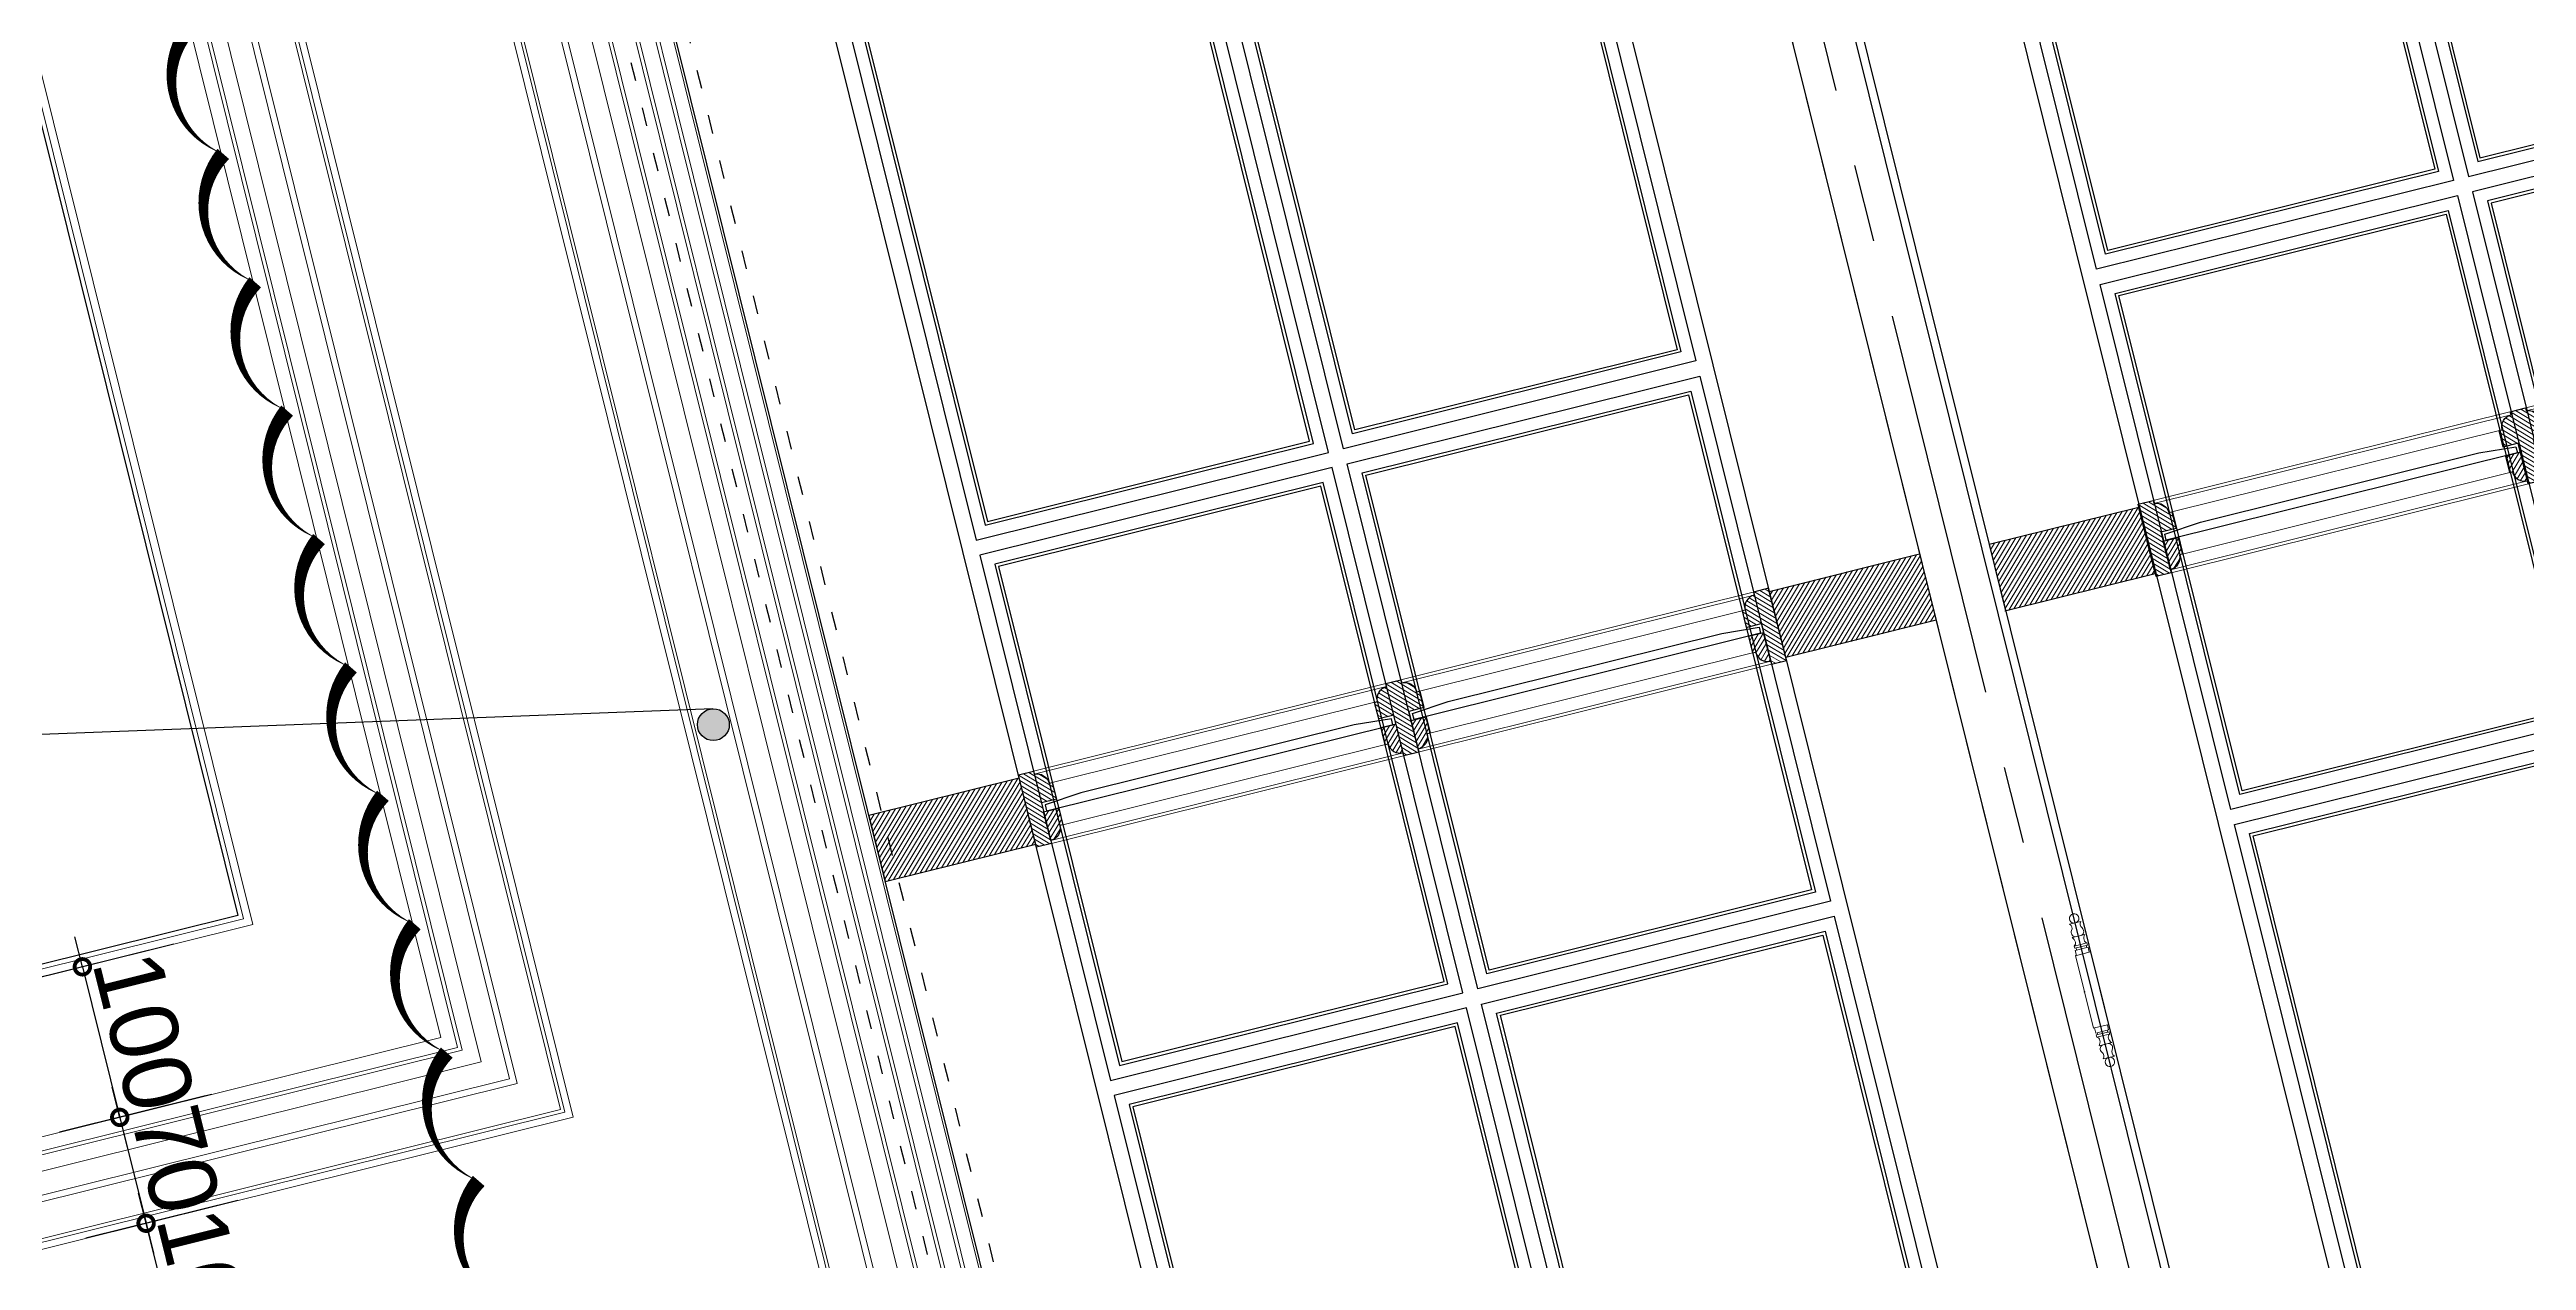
# Model space of a CAD drawing. Header units: inches. Extents: x 122939 to 389145, y 29603 to 574065.
# Drawn here: x 335618 to 337216, y 514250 to 515031 of the extents above; entities that cross this region are included whole.
import ezdxf

# ---------------------------------------------------------------- set-up
doc = ezdxf.new("R2010")
doc.units = ezdxf.units.IN
doc.header["$MEASUREMENT"] = 0
doc.linetypes.add('ACAD_ISO03W100', pattern=[30, 12, -18])
doc.linetypes.add('CENTER', pattern=[2, 1.25, -0.25, 0.25, -0.25])
for name, color, linetype in [('48-TITLE', 7, 'Continuous'), ('A-DIMESNION-1', 7, 'Continuous'), ('CQ PANEL DIMENSION', 1, 'Continuous'), ('CQ_callout', 34, 'Continuous'), ('hatch', 8, 'Continuous')]:
    doc.layers.add(name, color=color, linetype=linetype)
doc.layers.add('CQ gypsum 2', color=42, linetype='Continuous', lineweight=0)
doc.styles.get("Standard").update_dxf_attribs({"font": 'arial.ttf'})
doc.dimstyles.new('CQ Anno', dxfattribs={"dimscale": 40, "dimtxt": 2.2, "dimasz": 300, "dimexe": 1, "dimexo": 0.5, "dimgap": 0.5, "dimtad": 1, "dimrnd": 1, "dimdsep": 46, "dimtxsty": 'Standard', "dimblk": 'DOTSMALL', "dimcen": 0.0025, "dimdle": 0.5, "dimclrd": 8, "dimclre": 8, "dimclrt": 2, "dimazin": 2, "dimtfac": 1, "dimtix": 1, "dimtmove": 1, "dimatfit": 0, "dimfxl": 50, "dimtolj": 1, "dimtzin": 0, "dimlwd": -1, "dimarcsym": 1})
doc.dimstyles.get("Standard").update_dxf_attribs({"dimtxt": 0.18, "dimasz": 0.18, "dimexe": 0.18, "dimexo": 0.0625, "dimgap": 0.09, "dimtad": 0, "dimtih": 1, "dimtoh": 1, "dimdec": 4, "dimzin": 0, "dimdsep": 46, "dimtxsty": 'Standard', "dimcen": 0.09, "dimadec": 0, "dimazin": 0, "dimtfac": 1, "dimtdec": 4, "dimtofl": 0, "dimtmove": 0, "dimatfit": 3, "dimfxl": 1, "dimtolj": 1, "dimtzin": 0, "dimarcsym": 0})
pattern_1 = [(135, (0.4363, -3010.4238), (-1.76776695, -1.76776695), [])]
pattern_2 = [(135, (1.718, -3005.4238), (-1.76776695, -1.76776695), [])]
pattern_3 = [(135, (994.3506, -3005.4238), (-1.76776695, -1.76776695), [])]

# ---------------------------------------------------------------- blocks, each defined once
blk = doc.blocks.new('DOT')
at = {"layer": '48-TITLE'}
h = blk.add_hatch(color=256, dxfattribs=at)
h.dxf.hatch_style = 1
edge = h.paths.add_edge_path()
edge.add_arc((0, -1.03), 1.03, 0, 360)
blk.add_circle((0, -1.03), 1.03, dxfattribs=at)
blk = doc.blocks.new('_DotSmall')
at = {"color": 0, "linetype": 'ByBlock', "const_width": 0.5}
blk.add_lwpolyline([(-0.0625, 0, 1), (0.0625, 0, 1)], format="xyb", close=True, dxfattribs=at)
blk = doc.blocks.new('*D285')
at = {"layer": 'A-DIMESNION-1', "color": 8, "lineweight": -2, "ltscale": 0.05, "transparency": 16777216}
for p, q in [((336598.7, 519154.1), (331167.4, 517802.8)), ((334379.5, 512815.8), (332523.1, 512354))]:
    blk.add_line(p, q, dxfattribs=at)
at = {"layer": 'A-DIMESNION-1', "color": 8, "ltscale": 0.05, "transparency": 16777216}
blk.add_line((332564.3, 512353.9), (331203.8, 517822.2), dxfattribs=at)
at = {"layer": 'Defpoints', "color": 0, "linetype": 'Continuous', "ltscale": 0.05, "transparency": 16777216}
for p in [(336618.1, 519159, 0), (331206.2, 517812.5), (334398.9, 512820.7)]:
    blk.add_point(p, dxfattribs=at)
at = {"layer": 'A-DIMESNION-1', "color": 8, "linetype": 'Continuous', "ltscale": 0.05, "transparency": 16777216, "xscale": 20, "yscale": 20, "zscale": 20}
for p, rotation in [((331206.2, 517812.5), 103.9714232843947), ((332561.9, 512363.6), 283.9714232843947)]:
    blk.add_blockref('_DotSmall', p, dxfattribs=dict(at, rotation=rotation))
at = {"layer": 'A-DIMESNION-1', "color": 2, "linetype": 'Continuous', "ltscale": 0.05, "transparency": 16777216, "insert": (331911.7, 515094.9), "char_height": 44, "attachment_point": 5, "rotation": 283.9714}
blk.add_mtext('\\A1;5615', dxfattribs=at)
blk = doc.blocks.new('*D335')
at = {"layer": 'A-DIMESNION-1', "color": 8, "ltscale": 0.05, "transparency": 16777216}
for p, q in [((335680.5, 514274.3), (335675.7, 514293.7)), ((335704.7, 514177.2), (335680.5, 514274.3)), ((335704.7, 514177.2), (335709.5, 514157.8))]:
    blk.add_line(p, q, dxfattribs=at)
at = {"layer": 'A-DIMESNION-1', "color": 8, "lineweight": -2, "ltscale": 0.05, "transparency": 16777216}
for p, q in [((335739.7, 514289), (335641.7, 514264.6)), ((335763.8, 514191.9), (335665.8, 514167.6))]:
    blk.add_line(p, q, dxfattribs=at)
at = {"layer": 'Defpoints', "color": 0, "linetype": 'Continuous', "ltscale": 0.05, "transparency": 16777216}
for p in [(335759.1, 514293.8, 0), (335680.5, 514274.3), (335783.2, 514196.8, 0)]:
    blk.add_point(p, dxfattribs=at)
at = {"layer": 'A-DIMESNION-1', "color": 8, "linetype": 'Continuous', "ltscale": 0.05, "transparency": 16777216, "xscale": 20, "yscale": 20, "zscale": 20}
for p, rotation in [((335680.5, 514274.3), 283.9714232843946), ((335704.7, 514177.2), 103.9714232843946)]:
    blk.add_blockref('_DotSmall', p, dxfattribs=dict(at, rotation=rotation))
at = {"layer": 'A-DIMESNION-1', "color": 2, "linetype": 'Continuous', "ltscale": 0.05, "transparency": 16777216, "insert": (335720.2, 514232.6), "char_height": 44, "attachment_point": 5, "rotation": 283.9714}
blk.add_mtext('\\A1;100', dxfattribs=at)
blk = doc.blocks.new('*D340')
at = {"layer": 'A-DIMESNION-1', "color": 8, "lineweight": -2, "ltscale": 0.05, "transparency": 16777216}
for p, q in [((335718.8, 514356.4), (335624.7, 514333)), ((335739.7, 514289), (335641.7, 514264.6))]:
    blk.add_line(p, q, dxfattribs=at)
at = {"layer": 'A-DIMESNION-1', "color": 8, "ltscale": 0.05, "transparency": 16777216}
for p, q in [((335663.5, 514342.6), (335658.7, 514362)), ((335663.5, 514342.6), (335680.5, 514274.3)), ((335680.5, 514274.3), (335685.3, 514254.9))]:
    blk.add_line(p, q, dxfattribs=at)
at = {"layer": 'Defpoints', "color": 0, "linetype": 'Continuous', "ltscale": 0.05, "transparency": 16777216}
for p in [(335738.2, 514361.2), (335759.1, 514293.8, 0), (335680.5, 514274.3)]:
    blk.add_point(p, dxfattribs=at)
at = {"layer": 'A-DIMESNION-1', "color": 8, "linetype": 'Continuous', "ltscale": 0.05, "transparency": 16777216, "xscale": 20, "yscale": 20, "zscale": 20}
for p, rotation in [((335663.5, 514342.6), 283.9714232843947), ((335680.5, 514274.3), 103.9714232843947)]:
    blk.add_blockref('_DotSmall', p, dxfattribs=dict(at, rotation=rotation))
at = {"layer": 'A-DIMESNION-1', "color": 2, "linetype": 'Continuous', "ltscale": 0.05, "transparency": 16777216, "insert": (335699.6, 514315.3), "char_height": 44, "attachment_point": 5, "rotation": 283.9714}
blk.add_mtext('\\A1;70', dxfattribs=at)
blk = doc.blocks.new('*D345')
at = {"layer": 'A-DIMESNION-1', "color": 8, "lineweight": -2, "ltscale": 0.05, "transparency": 16777216}
for p, q in [((335698.5, 514454.4), (335600.5, 514430)), ((335722.7, 514357.4), (335624.7, 514333))]:
    blk.add_line(p, q, dxfattribs=at)
at = {"layer": 'A-DIMESNION-1', "color": 8, "ltscale": 0.05, "transparency": 16777216}
for p, q in [((335639.4, 514439.7), (335634.5, 514459.1)), ((335639.4, 514439.7), (335663.5, 514342.6)), ((335663.5, 514342.6), (335668.3, 514323.2))]:
    blk.add_line(p, q, dxfattribs=at)
at = {"layer": 'Defpoints', "color": 0, "linetype": 'Continuous', "ltscale": 0.05, "transparency": 16777216}
for p in [(335717.9, 514459.2, 0), (335742.1, 514362.2, 0), (335663.5, 514342.6)]:
    blk.add_point(p, dxfattribs=at)
at = {"layer": 'A-DIMESNION-1', "color": 8, "linetype": 'Continuous', "ltscale": 0.05, "transparency": 16777216, "xscale": 20, "yscale": 20, "zscale": 20}
for p, rotation in [((335639.4, 514439.7), 283.9714232843947), ((335663.5, 514342.6), 103.9714232843947)]:
    blk.add_blockref('_DotSmall', p, dxfattribs=dict(at, rotation=rotation))
at = {"layer": 'A-DIMESNION-1', "color": 2, "linetype": 'Continuous', "ltscale": 0.05, "transparency": 16777216, "insert": (335679, 514398), "char_height": 44, "attachment_point": 5, "rotation": 283.9714}
blk.add_mtext('\\A1;100', dxfattribs=at)
blk = doc.blocks.new('french door panel')
at = {"lineweight": 0}
h = blk.add_hatch(dxfattribs=at)
h.set_pattern_fill('ANSI31', color=8, scale=20)
h.set_pattern_definition([(45, (247.9363, -3010.4238), (-1.76776695, 1.76776695), [])])
edge = h.paths.add_edge_path()
edge.add_line((6499.2, 2850.1), (6499.2, 2877.1))
edge.add_line((6499.2, 2877.1), (6489.2, 2877.1))
edge.add_line((6489.2, 2877.1), (6489.2, 2888.1))
edge.add_line((6489.2, 2888.1), (6491.2, 2888.1))
edge.add_arc((6499.2, 2888.1), 8, 90, 180, ccw=False)
edge.add_line((6499.2, 2896.1), (6499.2, 2898.1))
edge.add_line((6499.2, 2898.1), (6509.2, 2898.1))
edge.add_line((6509.2, 2898.1), (6509.2, 2896.1))
edge.add_arc((6509.2, 2888.1), 8, 0, 90, ccw=False)
edge.add_line((6517.2, 2888.1), (6519.2, 2888.1))
edge.add_line((6519.2, 2888.1), (6519.2, 2877.1))
edge.add_line((6519.2, 2877.1), (6509.2, 2877.1))
edge.add_line((6509.2, 2877.1), (6509.2, 2850.1))
edge.add_line((6509.2, 2850.1), (6499.2, 2850.1))
h = blk.add_hatch(dxfattribs=at)
h.set_pattern_fill('ANSI31', color=8, scale=20)
h.set_pattern_definition([(45, (0.4363, -3010.4238), (-1.76776695, 1.76776695), [])])
h.paths.add_polyline_path([(6736.7, 2888.1), (6738.7, 2888.1, -0.414214), (6746.7, 2896.1), (6746.7, 2898.1), (6756.7, 2898.1), (6756.7, 2850.1), (6746.7, 2850.1), (6746.7, 2877.1), (6736.7, 2877.1)])
h = blk.add_hatch(dxfattribs=at)
h.set_pattern_fill('ANSI31', color=8, scale=20, angle=90)
h.set_pattern_definition(pattern_1)
edge = h.paths.add_edge_path()
edge.add_line((6856.7, 2852.1), (6756.7, 2852.1))
edge.add_line((6756.7, 2852.1), (6756.7, 2896.1))
edge.add_line((6756.7, 2896.1), (6856.2, 2896.1))
edge.add_line((6856.2, 2896.1), (6856.2, 2852.1))
h = blk.add_hatch(dxfattribs=at)
h.set_pattern_fill('ANSI31', color=8, scale=20, angle=90)
h.set_pattern_definition([(135, (247.9363, -3010.4238), (-1.76776695, -1.76776695), [])])
edge = h.paths.add_edge_path()
edge.add_line((6509.2, 2852.1), (6509.2, 2871.1))
edge.add_line((6509.2, 2871.1), (6519.2, 2871.1))
edge.add_line((6519.2, 2871.1), (6519.2, 2860.1))
edge.add_line((6519.2, 2860.1), (6517.2, 2860.1))
edge.add_arc((6509.2, 2860.1), 8, -90, 0, ccw=False)
h = blk.add_hatch(dxfattribs=at)
h.set_pattern_fill('ANSI31', color=8, scale=20, angle=90)
h.set_pattern_definition(pattern_1)
h.paths.add_polyline_path([(6736.7, 2871.1), (6746.7, 2871.1), (6746.7, 2852.1, -0.414214), (6738.7, 2860.1), (6736.7, 2860.1)])
at = {"color": 8, "lineweight": 0}
for p, q in [((6746.7, 2898.1), (6014.2, 2898.1)), ((6499.2, 2896.1), (6261.7, 2896.1)), ((6746.7, 2896.1), (6509.2, 2896.1)), ((6736.7, 2888.1), (6517.2, 2888.1)), ((6746.7, 2850.1), (6014.2, 2850.1)), ((6746.7, 2852.1), (6509.2, 2852.1)), ((6736.7, 2860.1), (6517.2, 2860.1))]:
    blk.add_line(p, q, dxfattribs=at)
at = {"color": 0, "lineweight": -2, "elevation": 0}
for points in [[(5903.7, 4229.2), (6856.2, 4229.2), (6856.2, 1662.2), (5903.7, 1662.2)], [(6003.7, 4129.2), (6756.2, 4129.2), (6756.2, 1964.3), (6003.7, 1964.3)], [(6261.2, 3400.9), (6498.7, 3400.9), (6498.7, 3051.7), (6261.2, 3051.7)], [(6269.2, 3392.9), (6490.7, 3392.9), (6490.7, 3059.7), (6269.2, 3059.7)], [(6271.2, 3390.9), (6488.7, 3390.9), (6488.7, 3061.7), (6271.2, 3061.7)], [(6746.2, 3400.9), (6508.7, 3400.9), (6508.7, 3051.7), (6746.2, 3051.7)], [(6738.2, 3392.9), (6516.7, 3392.9), (6516.7, 3059.7), (6738.2, 3059.7)], [(6736.2, 3390.9), (6518.7, 3390.9), (6518.7, 3061.7), (6736.2, 3061.7)], [(6261.2, 3041.7), (6498.7, 3041.7), (6498.7, 2692.6), (6261.2, 2692.6)], [(6746.2, 3041.7), (6508.7, 3041.7), (6508.7, 2692.6), (6746.2, 2692.6)], [(6269.2, 3033.7), (6490.7, 3033.7), (6490.7, 2700.6), (6269.2, 2700.6)], [(6271.2, 3031.7), (6488.7, 3031.7), (6488.7, 2702.6), (6271.2, 2702.6)], [(6738.2, 3033.7), (6516.7, 3033.7), (6516.7, 2700.6), (6738.2, 2700.6)], [(6736.2, 3031.7), (6518.7, 3031.7), (6518.7, 2702.6), (6736.2, 2702.6)], [(6746.2, 2682.6), (6508.7, 2682.6), (6508.7, 2333.4), (6746.2, 2333.4)], [(6738.2, 2674.6), (6516.7, 2674.6), (6516.7, 2341.4), (6738.2, 2341.4)], [(6736.2, 2672.6), (6518.7, 2672.6), (6518.7, 2343.4), (6736.2, 2343.4)]]:
    blk.add_lwpolyline(points, close=True, dxfattribs=at)
at = {"color": 8, "lineweight": -2}
blk.add_lwpolyline([(6509.2, 2850.1), (6509.2, 2877.1), (6519.2, 2877.1), (6519.2, 2888.1), (6517.2, 2888.1, 0.414214), (6509.2, 2896.1), (6509.2, 2898.1), (6499.2, 2898.1), (6499.2, 2896.1, 0.414214), (6491.2, 2888.1), (6489.2, 2888.1), (6489.2, 2877.1), (6499.2, 2877.1), (6499.2, 2850.1)], format="xyb", close=True, dxfattribs=at)
at = {"color": 8, "lineweight": -2, "elevation": 0}
for points in [[(6746.7, 2850.1), (6756.7, 2850.1), (6756.7, 2898.1), (6746.7, 2898.1), (6746.7, 2896.1, 0.414214), (6738.7, 2888.1), (6736.7, 2888.1), (6736.7, 2877.1), (6746.7, 2877.1), (6746.7, 2850.1)], [(6746.7, 2852.1), (6746.7, 2871.1), (6736.7, 2871.1), (6736.7, 2860.1), (6738.7, 2860.1, 0.414214), (6746.7, 2852.1, -1)]]:
    blk.add_lwpolyline(points, format="xyb", dxfattribs=at)
blk.add_lwpolyline([(6856.7, 2852.1), (6756.7, 2852.1), (6756.7, 2896.1), (6856.2, 2896.1), (6856.2, 2852.1)], dxfattribs=at)
at = {"color": 8, "elevation": 0}
blk.add_lwpolyline([(6535.4, 2877.2), (6511.2, 2875.2), (6511.2, 2871.2), (6744.7, 2871.2), (6744.7, 2875.2), (6720.4, 2877.2)], close=True, dxfattribs=at)
at = {"color": 8, "lineweight": -2}
blk.add_lwpolyline([(6509.2, 2852.1), (6509.2, 2871.1), (6519.2, 2871.1), (6519.2, 2860.1), (6517.2, 2860.1, -0.414214), (6509.2, 2852.1, 1)], format="xyb", dxfattribs=at)
blk = doc.blocks.new('french door fixed panel')
at = {"lineweight": 0}
h = blk.add_hatch(dxfattribs=at)
h.set_pattern_fill('ANSI31', color=8, scale=20, angle=90)
h.set_pattern_definition(pattern_2)
h.paths.add_polyline_path([(6901.2, 2857.1), (7001.2, 2857.1), (7001.2, 2901.1), (6901.2, 2901.1)])
h = blk.add_hatch(dxfattribs=at)
h.set_pattern_fill('ANSI31', color=8, scale=20)
h.set_pattern_definition([(45, (-0.3673, -3005.4238), (-1.76776695, 1.76776695), [])])
h.paths.add_polyline_path([(7021.1, 2893.1), (7019.1, 2893.1, 0.414214), (7011.1, 2901.1), (7011.1, 2903.1), (7001.1, 2903.1), (7001.1, 2855.1), (7011.1, 2855.1), (7011.1, 2882.1), (7021.1, 2882.1)])
h = blk.add_hatch(dxfattribs=at)
h.set_pattern_fill('ANSI31', color=8, scale=20)
h.set_pattern_definition([(45, (994.3506, -3005.4238), (-1.76776695, 1.76776695), [])])
edge = h.paths.add_edge_path()
edge.add_line((7245.6, 2855.1), (7245.6, 2882.1))
edge.add_line((7245.6, 2882.1), (7235.6, 2882.1))
edge.add_line((7235.6, 2882.1), (7235.6, 2893.1))
edge.add_line((7235.6, 2893.1), (7237.6, 2893.1))
edge.add_arc((7245.6, 2893.1), 8, 90, 180, ccw=False)
edge.add_line((7245.6, 2901.1), (7245.6, 2903.1))
edge.add_line((7245.6, 2903.1), (7255.6, 2903.1))
edge.add_line((7255.6, 2903.1), (7255.6, 2901.1))
edge.add_arc((7255.6, 2893.1), 8, 0, 90, ccw=False)
edge.add_line((7263.6, 2893.1), (7265.6, 2893.1))
edge.add_line((7265.6, 2893.1), (7265.6, 2882.1))
edge.add_line((7265.6, 2882.1), (7255.6, 2882.1))
edge.add_line((7255.6, 2882.1), (7255.6, 2855.1))
edge.add_line((7255.6, 2855.1), (7245.6, 2855.1))
h = blk.add_hatch(dxfattribs=at)
h.set_pattern_fill('ANSI31', color=8, scale=20)
h.set_pattern_definition([(45, (743.7012, -3005.4238), (-1.76776695, 1.76776695), [])])
h.paths.add_polyline_path([(7479.9, 2893.1), (7481.9, 2893.1, -0.414214), (7489.9, 2901.1), (7489.9, 2903.1), (7499.9, 2903.1), (7499.9, 2855.1), (7489.9, 2855.1), (7489.9, 2882.1), (7479.9, 2882.1)])
h = blk.add_hatch(dxfattribs=at)
h.set_pattern_fill('ANSI31', color=8, scale=20, angle=90)
h.set_pattern_definition(pattern_2)
h.paths.add_polyline_path([(7599.9, 2857.1), (7499.9, 2857.1), (7499.9, 2901.1), (7599.9, 2901.1)])
h = blk.add_hatch(dxfattribs=at)
h.set_pattern_fill('ANSI31', color=8, scale=20, angle=90)
h.set_pattern_definition([(135, (-0.3673, -3005.4238), (-1.76776695, -1.76776695), [])])
h.paths.add_polyline_path([(7021.1, 2876.1), (7011.1, 2876.1), (7011.1, 2857.1, 0.414214), (7019.1, 2865.1), (7021.1, 2865.1)])
h = blk.add_hatch(dxfattribs=at)
h.set_pattern_fill('ANSI31', color=8, scale=20, angle=90)
h.set_pattern_definition(pattern_3)
edge = h.paths.add_edge_path()
edge.add_line((7245.6, 2857.1), (7245.6, 2876.1))
edge.add_line((7245.6, 2876.1), (7235.6, 2876.1))
edge.add_line((7235.6, 2876.1), (7235.6, 2865.1))
edge.add_line((7235.6, 2865.1), (7237.6, 2865.1))
edge.add_arc((7245.6, 2865.1), 8, 180, 270)
h = blk.add_hatch(dxfattribs=at)
h.set_pattern_fill('ANSI31', color=8, scale=20, angle=90)
h.set_pattern_definition(pattern_3)
edge = h.paths.add_edge_path()
edge.add_line((7255.6, 2857.1), (7255.6, 2876.1))
edge.add_line((7255.6, 2876.1), (7265.6, 2876.1))
edge.add_line((7265.6, 2876.1), (7265.6, 2865.1))
edge.add_line((7265.6, 2865.1), (7263.6, 2865.1))
edge.add_arc((7255.6, 2865.1), 8, -90, 0, ccw=False)
h = blk.add_hatch(dxfattribs=at)
h.set_pattern_fill('ANSI31', color=8, scale=20, angle=90)
h.set_pattern_definition([(135, (743.7012, -3005.4238), (-1.76776695, -1.76776695), [])])
h.paths.add_polyline_path([(7479.9, 2876.1), (7489.9, 2876.1), (7489.9, 2857.1, -0.414214), (7481.9, 2865.1), (7479.9, 2865.1)])
at = {"color": 8, "lineweight": 0}
for p, q in [((7007.8, 2903.1), (7489.9, 2903.1)), ((7011.2, 2901.1), (7245.6, 2901.1)), ((7021.2, 2893.1), (7237.6, 2893.1)), ((7255.6, 2901.1), (7489.9, 2901.1)), ((7263.6, 2893.1), (7479.9, 2893.1)), ((7021.2, 2865.1), (7237.6, 2865.1)), ((7263.6, 2865.1), (7479.9, 2865.1)), ((7011.2, 2857.1), (7245.6, 2857.1)), ((7011.2, 2855.1), (7489.9, 2855.1)), ((7255.6, 2857.1), (7489.9, 2857.1))]:
    blk.add_line(p, q, dxfattribs=at)
at = {"color": 8, "lineweight": -2}
blk.add_line((7244.2, 2865.6), (7244.2, 2865.6), dxfattribs=at)
at = {"color": 0, "lineweight": -2, "elevation": 0}
for points in [[(7599.9, 4234.2), (6901.2, 4234.2), (6901.2, 1662.2), (7599.9, 1662.2)], [(7499.9, 4134.2), (7001.2, 4134.2), (7001.2, 1969.3), (7499.9, 1969.3)], [(7245.6, 3405.9), (7011.2, 3405.9), (7011.2, 3056.7), (7245.6, 3056.7)], [(7255.6, 3405.9), (7489.9, 3405.9), (7489.9, 3056.7), (7255.6, 3056.7)], [(7237.6, 3397.9), (7019.2, 3397.9), (7019.2, 3064.7), (7237.6, 3064.7)], [(7235.6, 3395.9), (7021.2, 3395.9), (7021.2, 3066.7), (7235.6, 3066.7)], [(7263.6, 3397.9), (7481.9, 3397.9), (7481.9, 3064.7), (7263.6, 3064.7)], [(7265.6, 3395.9), (7479.9, 3395.9), (7479.9, 3066.7), (7265.6, 3066.7)], [(7245.6, 3046.7), (7011.2, 3046.7), (7011.2, 2697.6), (7245.6, 2697.6)], [(7237.6, 3038.7), (7019.2, 3038.7), (7019.2, 2705.6), (7237.6, 2705.6)], [(7235.6, 3036.7), (7021.2, 3036.7), (7021.2, 2707.6), (7235.6, 2707.6)], [(7255.6, 3046.7), (7489.9, 3046.7), (7489.9, 2697.6), (7255.6, 2697.6)], [(7263.6, 3038.7), (7481.9, 3038.7), (7481.9, 2705.6), (7263.6, 2705.6)], [(7265.6, 3036.7), (7479.9, 3036.7), (7479.9, 2707.6), (7265.6, 2707.6)], [(7245.6, 2687.6), (7011.2, 2687.6), (7011.2, 2338.4), (7245.6, 2338.4)], [(7255.6, 2687.6), (7489.9, 2687.6), (7489.9, 2338.4), (7255.6, 2338.4)], [(7237.6, 2679.6), (7019.2, 2679.6), (7019.2, 2346.4), (7237.6, 2346.4)], [(7237.6, 2679.6), (7019.2, 2679.6), (7019.2, 2346.4), (7237.6, 2346.4)], [(7235.6, 2677.6), (7021.2, 2677.6), (7021.2, 2348.4), (7235.6, 2348.4)], [(7235.6, 2677.6), (7021.2, 2677.6), (7021.2, 2348.4), (7235.6, 2348.4)], [(7263.6, 2679.6), (7481.9, 2679.6), (7481.9, 2346.4), (7263.6, 2346.4)], [(7263.6, 2679.6), (7481.9, 2679.6), (7481.9, 2346.4), (7263.6, 2346.4)], [(7265.6, 2677.6), (7479.9, 2677.6), (7479.9, 2348.4), (7265.6, 2348.4)], [(7265.6, 2677.6), (7479.9, 2677.6), (7479.9, 2348.4), (7265.6, 2348.4)]]:
    blk.add_lwpolyline(points, close=True, dxfattribs=at)
at = {"color": 8, "lineweight": -2, "elevation": 0}
for points in [[(6901.2, 2857.1), (7001.2, 2857.1), (7001.2, 2901.1), (6901.2, 2901.1), (6901.2, 2857.1)], [(7599.9, 2857.1), (7499.9, 2857.1), (7499.9, 2901.1), (7599.9, 2901.1), (7599.9, 2857.1)]]:
    blk.add_lwpolyline(points, dxfattribs=at)
for points in [[(7011.2, 2855.1), (7001.2, 2855.1), (7001.2, 2903.1), (7011.2, 2903.1), (7011.2, 2901.1, -0.414214), (7019.2, 2893.1), (7021.2, 2893.1), (7021.2, 2882.1), (7011.2, 2882.1), (7011.2, 2855.1)], [(7489.9, 2855.1), (7499.9, 2855.1), (7499.9, 2903.1), (7489.9, 2903.1), (7489.9, 2901.1, 0.414214), (7481.9, 2893.1), (7479.9, 2893.1), (7479.9, 2882.1), (7489.9, 2882.1), (7489.9, 2855.1)], [(7011.2, 2857.1), (7011.2, 2876.1), (7021.2, 2876.1), (7021.2, 2865.1), (7019.2, 2865.1, -0.414214), (7011.2, 2857.1, 1)], [(7245.6, 2857.1), (7245.6, 2876.1), (7235.6, 2876.1), (7235.6, 2865.1), (7237.6, 2865.1, 0.414214), (7245.6, 2857.1, -1)], [(7255.6, 2857.1), (7255.6, 2876.1), (7265.6, 2876.1), (7265.6, 2865.1), (7263.6, 2865.1, -0.414214), (7255.6, 2857.1, 1)], [(7489.9, 2857.1), (7489.9, 2876.1), (7479.9, 2876.1), (7479.9, 2865.1), (7481.9, 2865.1, 0.414214), (7489.9, 2857.1, -1)]]:
    blk.add_lwpolyline(points, format="xyb", dxfattribs=at)
blk.add_lwpolyline([(7255.6, 2855.1), (7255.6, 2882.1), (7265.6, 2882.1), (7265.6, 2893.1), (7263.6, 2893.1, 0.414214), (7255.6, 2901.1), (7255.6, 2903.1), (7245.6, 2903.1), (7245.6, 2901.1, 0.414214), (7237.6, 2893.1), (7235.6, 2893.1), (7235.6, 2882.1), (7245.6, 2882.1), (7245.6, 2855.1)], format="xyb", close=True, dxfattribs=at)
at = {"color": 8, "elevation": 0}
for points in [[(7037.5, 2882.2), (7013.2, 2880.2), (7013.2, 2876.2), (7243.6, 2876.2), (7243.6, 2880.2), (7219.3, 2882.2)], [(7463.7, 2882.2), (7487.9, 2880.2), (7487.9, 2876.2), (7257.6, 2876.2), (7257.6, 2880.2), (7281.8, 2882.2)]]:
    blk.add_lwpolyline(points, close=True, dxfattribs=at)
blk = doc.blocks.new('hinge paumelle')
at = {"color": 0, "lineweight": 0}
for p, q in [((3515.3, 5242.2), (3523.8, 5242.2)), ((3516.2, 5246.9), (3522.9, 5246.9)), ((3516.2, 5245.5), (3522.9, 5245.5)), ((3515.3, 5194), (3523.8, 5194)), ((3516.2, 5190.6), (3522.9, 5190.6)), ((3516.2, 5189.3), (3522.9, 5189.3))]:
    blk.add_line(p, q, dxfattribs=at)
for points in [[(3519.5, 5262.8), (3515.8, 5262.8, -0.404064), (3516.1, 5258.5, 0.508017), (3517.4, 5254), (3519.5, 5254)], [(3519.5, 5262.8), (3523.3, 5262.8, 0.404064), (3523, 5258.5, -0.508017), (3521.7, 5254), (3519.5, 5254)], [(3519.5, 5254), (3515.3, 5254, -0.197419), (3516.7, 5250.7, -0.309597), (3515.3, 5248.4), (3519.5, 5248.4)], [(3519.5, 5254), (3523.8, 5254, 0.197419), (3522.4, 5250.7, 0.309597), (3523.8, 5248.4), (3519.5, 5248.4)], [(3519.5, 5182.1), (3515.3, 5182.1, 0.197419), (3516.7, 5185.4, 0.309597), (3515.3, 5187.8), (3519.5, 5187.8)], [(3519.5, 5173.3), (3515.8, 5173.3, 0.404064), (3516.1, 5177.6, -0.508017), (3517.4, 5182.1), (3519.5, 5182.1)], [(3519.5, 5182.1), (3523.8, 5182.1, -0.197419), (3522.4, 5185.4, -0.309597), (3523.8, 5187.8), (3519.5, 5187.8)], [(3519.5, 5173.3), (3523.3, 5173.3, -0.404064), (3523, 5177.6, 0.508017), (3521.7, 5182.1), (3519.5, 5182.1)]]:
    blk.add_lwpolyline(points, format="xyb", dxfattribs=at)
for points in [[(3519.5, 5248.4), (3515.3, 5248.4), (3515.3, 5246.9), (3516.2, 5246.9), (3516.2, 5245.5), (3515.3, 5245.5), (3515.3, 5242.2), (3514.5, 5242.2), (3514.5, 5218.1)], [(3519.5, 5248.4), (3523.8, 5248.4), (3523.8, 5246.9), (3522.9, 5246.9), (3522.9, 5245.5), (3523.8, 5245.5), (3523.8, 5242.2), (3524.5, 5242.2), (3524.5, 5218.1)], [(3519.5, 5187.8), (3515.3, 5187.8), (3515.3, 5189.3), (3516.2, 5189.3), (3516.2, 5190.6), (3515.3, 5190.6), (3515.3, 5194), (3514.5, 5194), (3514.5, 5218.1)], [(3519.5, 5187.8), (3523.8, 5187.8), (3523.8, 5189.3), (3522.9, 5189.3), (3522.9, 5190.6), (3523.8, 5190.6), (3523.8, 5194), (3524.5, 5194), (3524.5, 5218.1)]]:
    blk.add_lwpolyline(points, dxfattribs=at)
for centre, start, end in [((3519.5, 5265.7), 287.5595, 252.4405), ((3519.5, 5170.4), 107.5595, 72.4405)]:
    blk.add_arc(centre, 3.04, start, end, dxfattribs=at)

msp = doc.modelspace()

# ---------------------------------------------------------------- linework, layer by layer
at = {"color": 0, "linetype": 'ACAD_ISO03W100', "elevation": -0.006}
msp.add_lwpolyline([(336455.323, 513332.302), (336416.507, 513322.644), (335784.626, 515862.375), (336493.288, 516038.688), (336502.945, 515999.872), (335833.1, 515833.215)], close=True, dxfattribs=at)
at = {"color": 0, "elevation": 0.002}
msp.add_lwpolyline([(337149.312, 513401.916), (337188.129, 513411.574), (336532.104, 516048.346), (336493.288, 516038.688)], close=True, dxfattribs=at)
at = {"color": 2}
msp.add_lwpolyline([(336183.56, 513142.216, 0, 10, -0.52056705), (336162.933, 513225.054, 0, 10, -0.52056705), (336142.359, 513307.876, 0, 10, -0.52056705), (336121.753, 513390.646, 0, 10, -0.52056705), (336101.124, 513473.483, 0, 10, -0.52056705), (336080.551, 513556.307, 0, 10, -0.52056705), (336059.945, 513639.075, 0, 10, -0.52056705), (336039.314, 513721.912, 0, 10, -0.52056705), (336018.742, 513804.738, 0, 10, -0.52056705), (335998.138, 513887.505, 0, 10, -0.52056705), (335977.505, 513970.341, 0, 10, -0.52056705), (335956.934, 514053.169, 0, 10, -0.52056705), (335936.33, 514135.934, 0, 10, -0.52056705), (335915.696, 514218.77, 0, 10, -0.52056705), (335895.126, 514301.601, 0, 10, -0.52056705), (335874.523, 514384.364, 0, 10, -0.52056705), (335853.887, 514467.199, 0, 10, -0.52056705), (335833.317, 514550.032, 0, 10, -0.52056705), (335812.716, 514632.794, 0, 10, -0.52056705), (335792.078, 514715.628, 0, 10, -0.52056705), (335771.509, 514798.463, 0, 10, -0.52056705), (335750.909, 514881.223, 0, 10, -0.52056705), (335730.268, 514964.057, 0, 10, -0.52056705), (335709.701, 515046.894, 0, 10, -0.52056705)], format="xyseb", dxfattribs=at)
at = {"color": 4}
msp.add_point((336931.215, 514423.481, 0.002), dxfattribs=at)
at = {"layer": 'CQ gypsum 2', "elevation": -0.006}
for points in [[(336300.29, 513499.827), (335699.796, 515913.403), (339193.295, 516782.58), (339793.789, 514369.004)], [(336304.499, 513500.874), (335705.052, 515910.241), (339190.134, 516777.324), (339789.58, 514367.956)], [(336306.473, 513501.365), (335707.518, 515908.758), (339188.651, 516774.858), (339787.606, 514367.465)], [(336329.196, 513507.019), (335735.895, 515891.689), (339171.581, 516746.481), (339764.883, 514361.812)], [(336333.161, 513508.005), (335740.845, 515888.711), (339168.603, 516741.531), (339760.918, 514360.825)], [(336347.745, 513511.634), (335759.058, 515877.755), (339157.647, 516723.318), (339746.334, 514357.197)], [(336357.69, 513514.108), (335771.478, 515870.284), (339150.176, 516710.899), (339736.389, 514354.722)], [(336359.998, 513514.682), (335774.359, 515868.551), (339148.443, 516708.017), (339734.082, 514354.148)], [(336374.298, 513518.24), (335792.218, 515857.808), (339137.7, 516690.159), (339719.781, 514350.59)], [(336376.606, 513518.814), (335795.099, 515856.075), (339135.967, 516687.277), (339717.474, 514350.016)], [(336386.552, 513521.289), (335807.52, 515848.603), (339128.496, 516674.856), (339707.528, 514347.542)], [(336388.86, 513521.863), (335810.402, 515846.869), (339126.762, 516671.974), (339705.219, 514346.967)], [(336397.332, 513523.971), (335820.982, 515840.505), (339120.398, 516661.394), (339696.747, 514344.86)]]:
    msp.add_lwpolyline(points, dxfattribs=at)
for points in [[(335956.043, 514342.815), (334403.371, 513956.513), (334020.452, 515495.585), (335573.125, 515881.887)], [(335950.787, 514345.976), (334406.533, 513961.768), (334025.708, 515492.423), (335569.963, 515876.631)], [(335947.971, 514347.671), (334408.227, 513964.585), (334028.524, 515490.729), (335568.269, 515873.815)], [(335919.957, 514364.522), (334425.078, 513992.599), (334056.538, 515473.878), (335551.418, 515845.801)], [(335914.981, 514367.516), (334428.072, 513997.575), (334061.515, 515470.884), (335548.424, 515840.825)], [(335896.783, 514378.462), (334439.018, 514015.773), (334079.713, 515459.938), (335537.477, 515822.627)], [(335884.362, 514385.934), (334446.49, 514028.194), (334092.133, 515452.466), (335530.006, 515810.206)], [(335881.481, 514387.667), (334448.223, 514031.075), (334095.015, 515450.733), (335528.272, 515807.325)], [(335870.654, 514394.18), (334454.736, 514041.902), (334105.842, 515444.22), (335521.76, 515796.498)], [(335749.469, 514467.078), (334527.634, 514163.087), (334227.027, 515371.322), (335448.862, 515675.313)], [(335743.418, 514470.717), (334531.274, 514169.138), (334233.078, 515367.682), (335445.222, 515669.262)]]:
    msp.add_lwpolyline(points, close=True, dxfattribs=at)
at = {"layer": 'CQ PANEL DIMENSION', "elevation": -0.006}
msp.add_lwpolyline([(335739.782, 514472.904), (334533.461, 514172.774), (334236.713, 515365.496), (335443.035, 515665.626)], close=True, dxfattribs=at)
at = {"layer": 'hatch', "linetype": 'CENTER', "ltscale": 200}
msp.add_line((337543.674, 511899.687, 0.002), (335962.629, 518254.413, 0.002), dxfattribs=at)

# ---------------------------------------------------------------- block references
at = {"color": 0, "xscale": -1, "rotation": 13.97142328298562}
for name, p in [('french door panel', (344222.356, 513556.975, 0.002)), ('french door fixed panel', (344222.356, 513556.975, 0.002)), ('hinge paumelle', (341611.325, 510210.73, 0.002))]:
    msp.add_blockref(name, p, dxfattribs=at)

# ---------------------------------------------------------------- dimensions: what is measured, and where the dimension line sits
at = {"layer": 'A-DIMESNION-1', "color": 64, "linetype": 'Continuous', "ltscale": 0.05}
for base, p1, p2, angle, picture, middle in [((331206.233, 517812.5, 0), (334398.919, 512820.672, 0), (336618.089, 519158.961, 0.001), 103.971423, '*D285', (331911.691, 515094.935, 0)), ((335663.496, 514342.639, 0.002), (335717.943, 514459.234, -0.006), (335742.087, 514362.193, -0.006), 103.971423, '*D345', (335679.047, 514398.033, 0.002)), ((335680.508, 514274.262, 0.002), (335738.205, 514361.227, 0.002), (335759.099, 514293.815, -0.006), 103.971423, '*D340', (335699.625, 514315.323, 0.002)), ((335680.508, 514274.262, 0.002), (335783.242, 514196.774, -0.006), (335759.099, 514293.815, -0.006), 283.971423, '*D335', (335720.203, 514232.614, 0.002))]:
    dim = msp.add_linear_dim(base=base, p1=p1, p2=p2, angle=angle, dimstyle='CQ Anno', override={"dimscale": 0, "dimasz": 1, "dimexe": 2, "dimexo": 1, "dimgap": 0.3, "dimcen": 0.005}, dxfattribs=at)
    dim.commit()
    dim.dimension.update_dxf_attribs({"geometry": picture, "text_midpoint": middle})

# ---------------------------------------------------------------- leaders
at = {"layer": 'CQ_callout'}
msp.add_leader([(336046.134, 514606.194, -0.016), (334212.038, 514535.59, -0.016), (333573.25, 514376.66, -0.016)], dimstyle='Standard', override={"dimasz": 10, "dimldrblk": 'Dot', "dimfxl": 0.1, "dimarcsym": 2}, dxfattribs=at)

doc.saveas('drawing.dxf')
